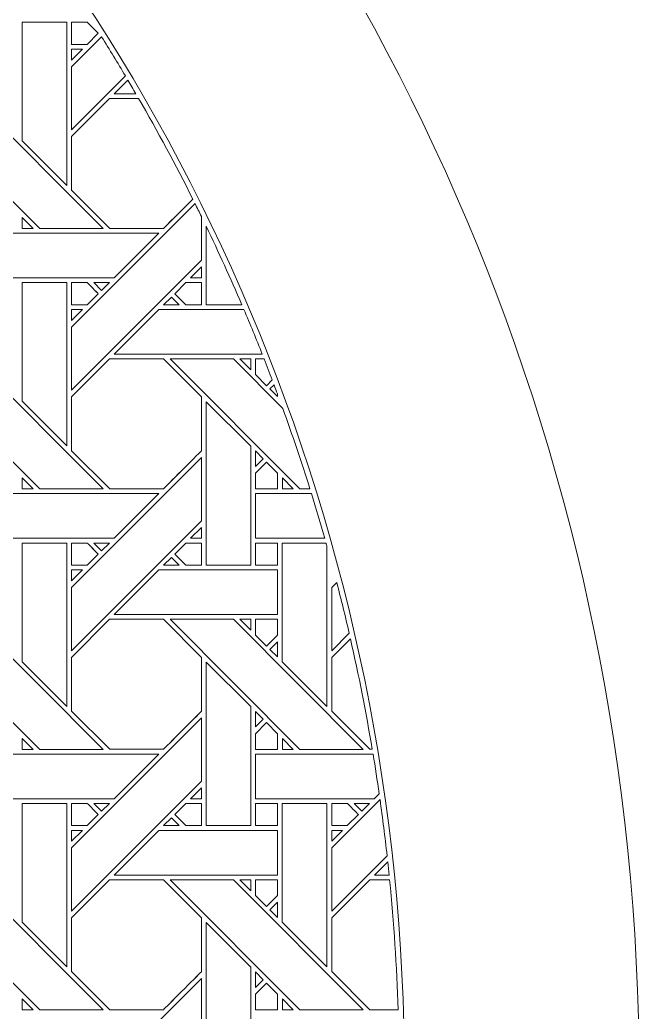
# Model space of a CAD drawing. Header units: inches. Extents: x 4.4 to 20.4, y 1.1 to 17.1.
# Drawn here: x 18.124 to 20.383, y 9.324 to 12.939 of the extents above; entities that cross this region are included whole.
import ezdxf

# ---------------------------------------------------------------- set-up
doc = ezdxf.new("R2010")
doc.units = ezdxf.units.IN
doc.header["$MEASUREMENT"] = 0
doc.layers.add('Design', color=7, linetype='Continuous', lineweight=0)

msp = doc.modelspace()

# ---------------------------------------------------------------- linework, layer by layer
at = {"layer": 'Design'}
for points, knots in [([(12.3829, 17.0948), (7.9646, 17.0948), (4.3829, 13.513), (4.3829, 9.0948), (4.3829, 4.6765), (7.9646, 1.0948), (12.3829, 1.0948), (16.8011, 1.0948), (20.3829, 4.6765), (20.3829, 9.0948), (20.3829, 13.513), (16.8011, 17.0948), (12.3829, 17.0948)], [0, 0, 0, 0, 1, 1, 1, 2, 2, 2, 3, 3, 3, 4, 4, 4, 4]), ([(12.3829, 16.2388), (8.4373, 16.2388), (5.2388, 13.0403), (5.2388, 9.0948), (5.2388, 5.1492), (8.4373, 1.9507), (12.3829, 1.9507), (16.3284, 1.9507), (19.5269, 5.1492), (19.5269, 9.0948), (19.5269, 13.0403), (16.3284, 16.2388), (12.3829, 16.2388)], [0, 0, 0, 0, 1, 1, 1, 2, 2, 2, 3, 3, 3, 4, 4, 4, 4]), ([(18.2956, 12.335), (18.2956, 12.335), (18.1327, 12.4979), (18.1327, 12.4979), (18.1327, 12.4979), (18.1327, 12.9301), (18.1327, 12.9301), (18.1327, 12.9301), (18.2956, 12.9301), (18.2956, 12.9301), (18.2956, 12.9301), (18.2956, 12.335), (18.2956, 12.335)], [0, 0, 0, 0, 1, 1, 1, 2, 2, 2, 3, 3, 3, 4, 4, 4, 4]), ([(18.3128, 12.8494), (18.3128, 12.8494), (18.3128, 12.9301), (18.3128, 12.9301), (18.3128, 12.9301), (18.3699, 12.9301), (18.3699, 12.9301), (18.375, 12.925), (18.4058, 12.8942), (18.4102, 12.8898), (18.4102, 12.8898), (18.3698, 12.8494), (18.3698, 12.8494), (18.3698, 12.8494), (18.3128, 12.8494), (18.3128, 12.8494)], [0, 0, 0, 0, 1, 1, 1, 2, 2, 2, 3, 3, 3, 4, 4, 4, 5, 5, 5, 5]), ([(18.3128, 12.8494), (18.3128, 12.8494), (18.3128, 12.9301), (18.3128, 12.9301), (18.3128, 12.9301), (18.3699, 12.9301), (18.3699, 12.9301), (18.3752, 12.9248), (18.406, 12.894), (18.4102, 12.8898), (18.4102, 12.8898), (18.3698, 12.8494), (18.3698, 12.8494), (18.3698, 12.8494), (18.3128, 12.8494), (18.3128, 12.8494)], [0, 0, 0, 0, 1, 1, 1, 2, 2, 2, 3, 3, 3, 4, 4, 4, 5, 5, 5, 5]), ([(18.5093, 12.7344), (18.5093, 12.7344), (18.3128, 12.5379), (18.3128, 12.5379), (18.3128, 12.5379), (18.3128, 12.768), (18.3128, 12.768), (18.3128, 12.768), (18.422, 12.8772), (18.422, 12.8772), (18.4516, 12.83), (18.4807, 12.7824), (18.5093, 12.7344)], [0, 0, 0, 0, 1, 1, 1, 2, 2, 2, 3, 3, 3, 4, 4, 4, 4]), ([(18.3526, 12.8322), (18.3526, 12.8322), (18.3128, 12.7924), (18.3128, 12.7924), (18.3128, 12.7924), (18.3128, 12.8322), (18.3128, 12.8322), (18.3128, 12.8322), (18.3526, 12.8322), (18.3526, 12.8322)], [0, 0, 0, 0, 1, 1, 1, 2, 2, 2, 3, 3, 3, 3]), ([(18.4686, 12.6694), (18.4686, 12.6694), (18.5184, 12.7192), (18.5184, 12.7192), (18.5282, 12.7026), (18.5378, 12.686), (18.5475, 12.6694), (18.5475, 12.6694), (18.4686, 12.6694), (18.4686, 12.6694)], [0, 0, 0, 0, 1, 1, 1, 2, 2, 2, 3, 3, 3, 3]), ([(18.4278, 12.1786), (18.4278, 12.1786), (18.1968, 12.1786), (18.1968, 12.1786), (18.1968, 12.1786), (17.7232, 12.6522), (17.7232, 12.6522), (17.7232, 12.6522), (17.9541, 12.6522), (17.9541, 12.6522), (17.9541, 12.6522), (18.4278, 12.1786), (18.4278, 12.1786)], [0, 0, 0, 0, 1, 1, 1, 2, 2, 2, 3, 3, 3, 4, 4, 4, 4]), ([(18.6478, 12.1786), (18.6478, 12.1786), (18.452, 12.1786), (18.452, 12.1786), (18.452, 12.1786), (18.3128, 12.3179), (18.3128, 12.3179), (18.3128, 12.3179), (18.3128, 12.5135), (18.3128, 12.5135), (18.3128, 12.5135), (18.4515, 12.6523), (18.4515, 12.6523), (18.4515, 12.6523), (18.5575, 12.6523), (18.5575, 12.6523), (18.6268, 12.5323), (18.6926, 12.41), (18.755, 12.2858), (18.7153, 12.2461), (18.6543, 12.1852), (18.6478, 12.1786)], [0, 0, 0, 0, 1, 1, 1, 2, 2, 2, 3, 3, 3, 4, 4, 4, 5, 5, 5, 6, 6, 6, 7, 7, 7, 7]), ([(18.5575, 12.6523), (18.6268, 12.5323), (18.6926, 12.41), (18.755, 12.2858), (18.755, 12.2858), (18.6478, 12.1786), (18.6478, 12.1786), (18.6478, 12.1786), (18.452, 12.1786), (18.452, 12.1786), (18.452, 12.1786), (18.3128, 12.3179), (18.3128, 12.3179), (18.3128, 12.3179), (18.3128, 12.5135), (18.3128, 12.5135), (18.3128, 12.5135), (18.4515, 12.6523), (18.4515, 12.6523), (18.4515, 12.6523), (18.5575, 12.6523), (18.5575, 12.6523)], [0, 0, 0, 0, 1, 1, 1, 2, 2, 2, 3, 3, 3, 4, 4, 4, 5, 5, 5, 6, 6, 6, 7, 7, 7, 7]), ([(18.7864, 12.2222), (18.7864, 12.2222), (18.7864, 12.0628), (18.7864, 12.0628), (18.7864, 12.0628), (18.3128, 11.5892), (18.3128, 11.5892), (18.3128, 11.5892), (18.3128, 11.8193), (18.3128, 11.8193), (18.3128, 11.8193), (18.7631, 12.2696), (18.7631, 12.2696), (18.771, 12.2538), (18.7787, 12.238), (18.7864, 12.2222)], [0, 0, 0, 0, 1, 1, 1, 2, 2, 2, 3, 3, 3, 4, 4, 4, 5, 5, 5, 5]), ([(18.1328, 12.1786), (18.1328, 12.1786), (18.1328, 12.2184), (18.1328, 12.2184), (18.1328, 12.2184), (18.1725, 12.1786), (18.1725, 12.1786), (18.1725, 12.1786), (18.1328, 12.1786), (18.1328, 12.1786)], [0, 0, 0, 0, 1, 1, 1, 2, 2, 2, 3, 3, 3, 3]), ([(18.934, 11.9006), (18.934, 11.9006), (18.8036, 11.9006), (18.8036, 11.9006), (18.8036, 11.9006), (18.8036, 12.1872), (18.8036, 12.1872), (18.8491, 12.0928), (18.8925, 11.9972), (18.934, 11.9006)], [0, 0, 0, 0, 1, 1, 1, 2, 2, 2, 3, 3, 3, 3]), ([(18.6306, 12.1613), (18.6306, 12.1613), (18.4679, 11.9986), (18.4679, 11.9986), (18.4679, 11.9986), (18.0349, 11.9986), (18.0349, 11.9986), (18.0349, 11.9986), (18.0349, 12.1613), (18.0349, 12.1613), (18.0349, 12.1613), (18.6306, 12.1613), (18.6306, 12.1613)], [0, 0, 0, 0, 1, 1, 1, 2, 2, 2, 3, 3, 3, 4, 4, 4, 4]), ([(18.7467, 11.9987), (18.7467, 11.9987), (18.7864, 12.0384), (18.7864, 12.0384), (18.7864, 12.0384), (18.7864, 11.9987), (18.7864, 11.9987), (18.7864, 11.9987), (18.7467, 11.9987), (18.7467, 11.9987)], [0, 0, 0, 0, 1, 1, 1, 2, 2, 2, 3, 3, 3, 3]), ([(18.1327, 11.5492), (18.1327, 11.5492), (18.1327, 11.9814), (18.1327, 11.9814), (18.1327, 11.9814), (18.2956, 11.9814), (18.2956, 11.9814), (18.2956, 11.9814), (18.2956, 11.3863), (18.2956, 11.3863), (18.2956, 11.3863), (18.1327, 11.5492), (18.1327, 11.5492)], [0, 0, 0, 0, 1, 1, 1, 2, 2, 2, 3, 3, 3, 4, 4, 4, 4]), ([(18.3128, 11.9006), (18.3128, 11.9006), (18.3128, 11.9814), (18.3128, 11.9814), (18.3128, 11.9814), (18.3699, 11.9814), (18.3699, 11.9814), (18.375, 11.9763), (18.4058, 11.9455), (18.4102, 11.9411), (18.4102, 11.9411), (18.3698, 11.9006), (18.3698, 11.9006), (18.3698, 11.9006), (18.3128, 11.9006), (18.3128, 11.9006)], [0, 0, 0, 0, 1, 1, 1, 2, 2, 2, 3, 3, 3, 4, 4, 4, 5, 5, 5, 5]), ([(18.4102, 11.9411), (18.4102, 11.9411), (18.3698, 11.9006), (18.3698, 11.9006), (18.3698, 11.9006), (18.3128, 11.9006), (18.3128, 11.9006), (18.3128, 11.9006), (18.3128, 11.9814), (18.3128, 11.9814), (18.3128, 11.9814), (18.3699, 11.9814), (18.3699, 11.9814), (18.3752, 11.9761), (18.406, 11.9452), (18.4102, 11.9411)], [0, 0, 0, 0, 1, 1, 1, 2, 2, 2, 3, 3, 3, 4, 4, 4, 5, 5, 5, 5]), ([(18.3942, 11.9814), (18.3942, 11.9814), (18.4507, 11.9814), (18.4507, 11.9814), (18.4507, 11.9814), (18.4224, 11.9532), (18.4224, 11.9532), (18.4224, 11.9532), (18.3942, 11.9814), (18.3942, 11.9814)], [0, 0, 0, 0, 1, 1, 1, 2, 2, 2, 3, 3, 3, 3]), ([(18.7294, 11.9006), (18.7294, 11.9006), (18.689, 11.941), (18.689, 11.941), (18.689, 11.941), (18.7294, 11.9814), (18.7294, 11.9814), (18.7294, 11.9814), (18.7865, 11.9814), (18.7865, 11.9814), (18.7865, 11.9814), (18.7865, 11.9006), (18.7865, 11.9006), (18.7865, 11.9006), (18.7294, 11.9006), (18.7294, 11.9006)], [0, 0, 0, 0, 1, 1, 1, 2, 2, 2, 3, 3, 3, 4, 4, 4, 5, 5, 5, 5]), ([(18.689, 11.941), (18.689, 11.941), (18.7294, 11.9814), (18.7294, 11.9814), (18.7294, 11.9814), (18.7865, 11.9814), (18.7865, 11.9814), (18.7865, 11.9814), (18.7865, 11.9006), (18.7865, 11.9006), (18.7865, 11.9006), (18.7294, 11.9006), (18.7294, 11.9006), (18.7294, 11.9006), (18.689, 11.941), (18.689, 11.941)], [0, 0, 0, 0, 1, 1, 1, 2, 2, 2, 3, 3, 3, 4, 4, 4, 5, 5, 5, 5]), ([(18.7051, 11.9006), (18.7051, 11.9006), (18.6486, 11.9006), (18.6486, 11.9006), (18.6486, 11.9006), (18.6769, 11.9289), (18.6769, 11.9289), (18.6769, 11.9289), (18.7051, 11.9006), (18.7051, 11.9006)], [0, 0, 0, 0, 1, 1, 1, 2, 2, 2, 3, 3, 3, 3]), ([(18.3526, 11.8835), (18.3526, 11.8835), (18.3128, 11.8436), (18.3128, 11.8436), (18.3128, 11.8436), (18.3128, 11.8835), (18.3128, 11.8835), (18.3128, 11.8835), (18.3526, 11.8835), (18.3526, 11.8835)], [0, 0, 0, 0, 1, 1, 1, 2, 2, 2, 3, 3, 3, 3]), ([(19.0083, 11.7207), (19.0083, 11.7207), (18.4686, 11.7207), (18.4686, 11.7207), (18.4686, 11.7207), (18.6314, 11.8835), (18.6314, 11.8835), (18.6314, 11.8835), (18.9413, 11.8835), (18.9413, 11.8835), (18.9643, 11.8295), (18.9866, 11.7753), (19.0083, 11.7207)], [0, 0, 0, 0, 1, 1, 1, 2, 2, 2, 3, 3, 3, 4, 4, 4, 4]), ([(18.4278, 11.2299), (18.4278, 11.2299), (18.1967, 11.2299), (18.1967, 11.2299), (18.1967, 11.2299), (17.7232, 11.7035), (17.7232, 11.7035), (17.7232, 11.7035), (17.9541, 11.7035), (17.9541, 11.7035), (17.9541, 11.7035), (18.4278, 11.2299), (18.4278, 11.2299)], [0, 0, 0, 0, 1, 1, 1, 2, 2, 2, 3, 3, 3, 4, 4, 4, 4]), ([(18.4515, 11.7035), (18.4515, 11.7035), (18.6477, 11.7035), (18.6477, 11.7035), (18.6477, 11.7035), (18.7865, 11.5648), (18.7865, 11.5648), (18.7865, 11.5648), (18.7865, 11.3686), (18.7865, 11.3686), (18.7687, 11.3507), (18.6567, 11.2389), (18.6478, 11.2299), (18.6478, 11.2299), (18.452, 11.2299), (18.452, 11.2299), (18.452, 11.2299), (18.3128, 11.3691), (18.3128, 11.3691), (18.3128, 11.3691), (18.3128, 11.5648), (18.3128, 11.5648), (18.3128, 11.5648), (18.4515, 11.7035), (18.4515, 11.7035)], [0, 0, 0, 0, 1, 1, 1, 2, 2, 2, 3, 3, 3, 4, 4, 4, 5, 5, 5, 6, 6, 6, 7, 7, 7, 8, 8, 8, 8]), ([(18.7865, 11.3686), (18.7685, 11.3505), (18.6566, 11.2388), (18.6478, 11.2299), (18.6478, 11.2299), (18.452, 11.2299), (18.452, 11.2299), (18.452, 11.2299), (18.3128, 11.3691), (18.3128, 11.3691), (18.3128, 11.3691), (18.3128, 11.5648), (18.3128, 11.5648), (18.3128, 11.5648), (18.4515, 11.7035), (18.4515, 11.7035), (18.4515, 11.7035), (18.6477, 11.7035), (18.6477, 11.7035), (18.6477, 11.7035), (18.7865, 11.5648), (18.7865, 11.5648), (18.7865, 11.5648), (18.7865, 11.3686), (18.7865, 11.3686)], [0, 0, 0, 0, 1, 1, 1, 2, 2, 2, 3, 3, 3, 4, 4, 4, 5, 5, 5, 6, 6, 6, 7, 7, 7, 8, 8, 8, 8]), ([(19.1823, 11.2299), (19.1823, 11.2299), (19.1455, 11.2299), (19.1455, 11.2299), (19.1455, 11.2299), (18.6719, 11.7035), (18.6719, 11.7035), (18.6719, 11.7035), (18.9029, 11.7035), (18.9029, 11.7035), (18.9029, 11.7035), (19.0832, 11.5232), (19.0832, 11.5232), (19.1183, 11.4264), (19.1514, 11.3286), (19.1823, 11.2299)], [0, 0, 0, 0, 1, 1, 1, 2, 2, 2, 3, 3, 3, 4, 4, 4, 5, 5, 5, 5]), ([(18.927, 11.7035), (18.927, 11.7035), (18.9664, 11.7035), (18.9664, 11.7035), (18.9664, 11.7035), (18.9664, 11.6637), (18.9664, 11.6637), (18.9664, 11.6637), (18.927, 11.7035), (18.927, 11.7035)], [0, 0, 0, 0, 1, 1, 1, 2, 2, 2, 3, 3, 3, 3]), ([(19.024, 11.606), (19.024, 11.606), (18.9837, 11.6463), (18.9837, 11.6463), (18.9837, 11.6463), (18.9837, 11.7035), (18.9837, 11.7035), (18.9837, 11.7035), (19.0151, 11.7035), (19.0151, 11.7035), (19.0251, 11.678), (19.0351, 11.6525), (19.0448, 11.6268), (19.0448, 11.6268), (19.024, 11.606), (19.024, 11.606)], [0, 0, 0, 0, 1, 1, 1, 2, 2, 2, 3, 3, 3, 4, 4, 4, 5, 5, 5, 5]), ([(19.0448, 11.6268), (19.0448, 11.6268), (19.024, 11.606), (19.024, 11.606), (19.024, 11.606), (18.9837, 11.6463), (18.9837, 11.6463), (18.9837, 11.6463), (18.9837, 11.7035), (18.9837, 11.7035), (18.9837, 11.7035), (19.0151, 11.7035), (19.0151, 11.7035), (19.0251, 11.678), (19.0351, 11.6525), (19.0448, 11.6268)], [0, 0, 0, 0, 1, 1, 1, 2, 2, 2, 3, 3, 3, 4, 4, 4, 5, 5, 5, 5]), ([(19.0639, 11.5665), (19.0639, 11.5665), (19.0361, 11.5939), (19.0361, 11.5939), (19.0361, 11.5939), (19.0514, 11.6092), (19.0514, 11.6092), (19.0556, 11.5981), (19.0597, 11.5869), (19.0639, 11.5757), (19.0639, 11.5757), (19.0639, 11.5665), (19.0639, 11.5665)], [0, 0, 0, 0, 1, 1, 1, 2, 2, 2, 3, 3, 3, 4, 4, 4, 4]), ([(18.8036, 10.9519), (18.8036, 10.9519), (18.8036, 11.5477), (18.8036, 11.5477), (18.8036, 11.5477), (18.9663, 11.3856), (18.9663, 11.3856), (18.9663, 11.3856), (18.9663, 10.9519), (18.9663, 10.9519), (18.9663, 10.9519), (18.8036, 10.9519), (18.8036, 10.9519)], [0, 0, 0, 0, 1, 1, 1, 2, 2, 2, 3, 3, 3, 4, 4, 4, 4]), ([(18.9836, 11.3113), (18.9836, 11.3113), (18.9836, 11.3681), (18.9836, 11.3681), (18.9836, 11.3681), (19.0118, 11.3395), (19.0118, 11.3395), (19.0118, 11.3395), (18.9836, 11.3113), (18.9836, 11.3113)], [0, 0, 0, 0, 1, 1, 1, 2, 2, 2, 3, 3, 3, 3]), ([(18.7864, 11.1141), (18.7864, 11.1141), (18.3128, 10.6404), (18.3128, 10.6404), (18.3128, 10.6404), (18.3128, 10.8705), (18.3128, 10.8705), (18.3128, 10.8705), (18.7864, 11.3441), (18.7864, 11.3441), (18.7864, 11.3441), (18.7864, 11.1141), (18.7864, 11.1141)], [0, 0, 0, 0, 1, 1, 1, 2, 2, 2, 3, 3, 3, 4, 4, 4, 4]), ([(18.9837, 11.2297), (18.9837, 11.2297), (18.9837, 11.2869), (18.9837, 11.2869), (18.9837, 11.2869), (19.024, 11.3273), (19.024, 11.3273), (19.024, 11.3273), (19.0643, 11.287), (19.0643, 11.287), (19.0643, 11.287), (19.0643, 11.2297), (19.0643, 11.2297), (19.0643, 11.2297), (18.9837, 11.2297), (18.9837, 11.2297)], [0, 0, 0, 0, 1, 1, 1, 2, 2, 2, 3, 3, 3, 4, 4, 4, 5, 5, 5, 5]), ([(19.024, 11.3273), (19.024, 11.3273), (19.0643, 11.287), (19.0643, 11.287), (19.0643, 11.287), (19.0643, 11.2297), (19.0643, 11.2297), (19.0643, 11.2297), (18.9837, 11.2297), (18.9837, 11.2297), (18.9837, 11.2297), (18.9837, 11.2869), (18.9837, 11.2869), (18.9837, 11.2869), (19.024, 11.3273), (19.024, 11.3273)], [0, 0, 0, 0, 1, 1, 1, 2, 2, 2, 3, 3, 3, 4, 4, 4, 5, 5, 5, 5]), ([(18.1328, 11.2299), (18.1328, 11.2299), (18.1328, 11.2697), (18.1328, 11.2697), (18.1328, 11.2697), (18.1725, 11.2299), (18.1725, 11.2299), (18.1725, 11.2299), (18.1328, 11.2299), (18.1328, 11.2299)], [0, 0, 0, 0, 1, 1, 1, 2, 2, 2, 3, 3, 3, 3]), ([(19.0815, 11.2299), (19.0815, 11.2299), (19.0815, 11.2697), (19.0815, 11.2697), (19.0815, 11.2697), (19.1213, 11.2299), (19.1213, 11.2299), (19.1213, 11.2299), (19.0815, 11.2299), (19.0815, 11.2299)], [0, 0, 0, 0, 1, 1, 1, 2, 2, 2, 3, 3, 3, 3]), ([(18.4679, 11.0499), (18.4679, 11.0499), (18.0349, 11.0499), (18.0349, 11.0499), (18.0349, 11.0499), (18.0349, 11.2126), (18.0349, 11.2126), (18.0349, 11.2126), (18.6306, 11.2126), (18.6306, 11.2126), (18.6306, 11.2126), (18.4679, 11.0499), (18.4679, 11.0499)], [0, 0, 0, 0, 1, 1, 1, 2, 2, 2, 3, 3, 3, 4, 4, 4, 4]), ([(18.9836, 11.0499), (18.9836, 11.0499), (18.9836, 11.2126), (18.9836, 11.2126), (18.9836, 11.2126), (19.1878, 11.2126), (19.1878, 11.2126), (19.2046, 11.1587), (19.2207, 11.1044), (19.2362, 11.0499), (19.2362, 11.0499), (18.9836, 11.0499), (18.9836, 11.0499)], [0, 0, 0, 0, 1, 1, 1, 2, 2, 2, 3, 3, 3, 4, 4, 4, 4]), ([(18.7864, 11.0897), (18.7864, 11.0897), (18.7864, 11.0499), (18.7864, 11.0499), (18.7864, 11.0499), (18.7467, 11.0499), (18.7467, 11.0499), (18.7467, 11.0499), (18.7864, 11.0897), (18.7864, 11.0897)], [0, 0, 0, 0, 1, 1, 1, 2, 2, 2, 3, 3, 3, 3]), ([(18.1327, 10.6004), (18.1327, 10.6004), (18.1327, 11.0326), (18.1327, 11.0326), (18.1327, 11.0326), (18.2956, 11.0326), (18.2956, 11.0326), (18.2956, 11.0326), (18.2956, 10.4375), (18.2956, 10.4375), (18.2956, 10.4375), (18.1327, 10.6004), (18.1327, 10.6004)], [0, 0, 0, 0, 1, 1, 1, 2, 2, 2, 3, 3, 3, 4, 4, 4, 4]), ([(18.3699, 11.0327), (18.375, 11.0276), (18.4058, 10.9967), (18.4102, 10.9923), (18.4102, 10.9923), (18.3698, 10.9519), (18.3698, 10.9519), (18.3698, 10.9519), (18.3128, 10.9519), (18.3128, 10.9519), (18.3128, 10.9519), (18.3128, 11.0327), (18.3128, 11.0327), (18.3128, 11.0327), (18.3699, 11.0327), (18.3699, 11.0327)], [0, 0, 0, 0, 1, 1, 1, 2, 2, 2, 3, 3, 3, 4, 4, 4, 5, 5, 5, 5]), ([(18.4102, 10.9923), (18.4102, 10.9923), (18.3698, 10.9519), (18.3698, 10.9519), (18.3698, 10.9519), (18.3128, 10.9519), (18.3128, 10.9519), (18.3128, 10.9519), (18.3128, 11.0327), (18.3128, 11.0327), (18.3128, 11.0327), (18.3699, 11.0327), (18.3699, 11.0327), (18.3752, 11.0274), (18.406, 10.9965), (18.4102, 10.9923)], [0, 0, 0, 0, 1, 1, 1, 2, 2, 2, 3, 3, 3, 4, 4, 4, 5, 5, 5, 5]), ([(18.3942, 11.0326), (18.3942, 11.0326), (18.4507, 11.0326), (18.4507, 11.0326), (18.4507, 11.0326), (18.4224, 11.0045), (18.4224, 11.0045), (18.4224, 11.0045), (18.3942, 11.0326), (18.3942, 11.0326)], [0, 0, 0, 0, 1, 1, 1, 2, 2, 2, 3, 3, 3, 3]), ([(18.7294, 10.9519), (18.7294, 10.9519), (18.689, 10.9923), (18.689, 10.9923), (18.689, 10.9923), (18.7294, 11.0327), (18.7294, 11.0327), (18.7294, 11.0327), (18.7865, 11.0327), (18.7865, 11.0327), (18.7865, 11.0327), (18.7865, 10.9519), (18.7865, 10.9519), (18.7865, 10.9519), (18.7294, 10.9519), (18.7294, 10.9519)], [0, 0, 0, 0, 1, 1, 1, 2, 2, 2, 3, 3, 3, 4, 4, 4, 5, 5, 5, 5]), ([(18.7865, 10.9519), (18.7865, 10.9519), (18.7294, 10.9519), (18.7294, 10.9519), (18.7294, 10.9519), (18.689, 10.9923), (18.689, 10.9923), (18.689, 10.9923), (18.7294, 11.0327), (18.7294, 11.0327), (18.7294, 11.0327), (18.7865, 11.0327), (18.7865, 11.0327), (18.7865, 11.0327), (18.7865, 10.9519), (18.7865, 10.9519)], [0, 0, 0, 0, 1, 1, 1, 2, 2, 2, 3, 3, 3, 4, 4, 4, 5, 5, 5, 5]), ([(18.9837, 10.9519), (18.9837, 10.9519), (18.9837, 11.0327), (18.9837, 11.0327), (18.9837, 11.0327), (19.0639, 11.0327), (19.0639, 11.0327), (19.0639, 11.0327), (19.0639, 10.9519), (19.0639, 10.9519), (19.0639, 10.9519), (18.9837, 10.9519), (18.9837, 10.9519)], [0, 0, 0, 0, 1, 1, 1, 2, 2, 2, 3, 3, 3, 4, 4, 4, 4]), ([(18.9837, 10.9519), (18.9837, 10.9519), (18.9837, 11.0327), (18.9837, 11.0327), (18.9837, 11.0327), (19.0639, 11.0327), (19.0639, 11.0327), (19.0639, 11.0327), (19.0639, 10.9519), (19.0639, 10.9519), (19.0639, 10.9519), (18.9837, 10.9519), (18.9837, 10.9519)], [0, 0, 0, 0, 1, 1, 1, 2, 2, 2, 3, 3, 3, 4, 4, 4, 4]), ([(19.0814, 10.6004), (19.0814, 10.6004), (19.0814, 11.0326), (19.0814, 11.0326), (19.0814, 11.0326), (19.2411, 11.0326), (19.2411, 11.0326), (19.2422, 11.0287), (19.2432, 11.0248), (19.2443, 11.0208), (19.2443, 11.0208), (19.2443, 10.4375), (19.2443, 10.4375), (19.2443, 10.4375), (19.0814, 10.6004), (19.0814, 10.6004)], [0, 0, 0, 0, 1, 1, 1, 2, 2, 2, 3, 3, 3, 4, 4, 4, 5, 5, 5, 5]), ([(18.6768, 10.9801), (18.6768, 10.9801), (18.7051, 10.9519), (18.7051, 10.9519), (18.7051, 10.9519), (18.6486, 10.9519), (18.6486, 10.9519), (18.6486, 10.9519), (18.6768, 10.9801), (18.6768, 10.9801)], [0, 0, 0, 0, 1, 1, 1, 2, 2, 2, 3, 3, 3, 3]), ([(18.3526, 10.9347), (18.3526, 10.9347), (18.3128, 10.8949), (18.3128, 10.8949), (18.3128, 10.8949), (18.3128, 10.9347), (18.3128, 10.9347), (18.3128, 10.9347), (18.3526, 10.9347), (18.3526, 10.9347)], [0, 0, 0, 0, 1, 1, 1, 2, 2, 2, 3, 3, 3, 3]), ([(19.0639, 10.9347), (19.0639, 10.9347), (19.0639, 10.7719), (19.0639, 10.7719), (19.0639, 10.7719), (18.4686, 10.7719), (18.4686, 10.7719), (18.4686, 10.7719), (18.6314, 10.9347), (18.6314, 10.9347), (18.6314, 10.9347), (19.0639, 10.9347), (19.0639, 10.9347)], [0, 0, 0, 0, 1, 1, 1, 2, 2, 2, 3, 3, 3, 4, 4, 4, 4]), ([(19.2615, 10.6404), (19.2615, 10.6404), (19.2615, 10.8705), (19.2615, 10.8705), (19.2615, 10.8705), (19.28, 10.889), (19.28, 10.889), (19.2958, 10.8277), (19.311, 10.7662), (19.3253, 10.7043), (19.3253, 10.7043), (19.2615, 10.6404), (19.2615, 10.6404)], [0, 0, 0, 0, 1, 1, 1, 2, 2, 2, 3, 3, 3, 4, 4, 4, 4]), ([(18.1968, 10.2811), (18.1968, 10.2811), (17.7232, 10.7548), (17.7232, 10.7548), (17.7232, 10.7548), (17.9541, 10.7548), (17.9541, 10.7548), (17.9541, 10.7548), (18.4278, 10.2811), (18.4278, 10.2811), (18.4278, 10.2811), (18.1968, 10.2811), (18.1968, 10.2811)], [0, 0, 0, 0, 1, 1, 1, 2, 2, 2, 3, 3, 3, 4, 4, 4, 4]), ([(18.4515, 10.7548), (18.4515, 10.7548), (18.6477, 10.7548), (18.6477, 10.7548), (18.6477, 10.7548), (18.7865, 10.6161), (18.7865, 10.6161), (18.7865, 10.6161), (18.7865, 10.4199), (18.7865, 10.4199), (18.7687, 10.4019), (18.6567, 10.2902), (18.6478, 10.2812), (18.6478, 10.2812), (18.452, 10.2812), (18.452, 10.2812), (18.452, 10.2812), (18.3128, 10.4204), (18.3128, 10.4204), (18.3128, 10.4204), (18.3128, 10.6161), (18.3128, 10.6161), (18.3128, 10.6161), (18.4515, 10.7548), (18.4515, 10.7548)], [0, 0, 0, 0, 1, 1, 1, 2, 2, 2, 3, 3, 3, 4, 4, 4, 5, 5, 5, 6, 6, 6, 7, 7, 7, 8, 8, 8, 8]), ([(18.7865, 10.4199), (18.7687, 10.402), (18.6568, 10.2902), (18.6478, 10.2812), (18.6478, 10.2812), (18.452, 10.2812), (18.452, 10.2812), (18.452, 10.2812), (18.3128, 10.4204), (18.3128, 10.4204), (18.3128, 10.4204), (18.3128, 10.6161), (18.3128, 10.6161), (18.3128, 10.6161), (18.4515, 10.7548), (18.4515, 10.7548), (18.4515, 10.7548), (18.6477, 10.7548), (18.6477, 10.7548), (18.6477, 10.7548), (18.7865, 10.6161), (18.7865, 10.6161), (18.7865, 10.6161), (18.7865, 10.4199), (18.7865, 10.4199)], [0, 0, 0, 0, 1, 1, 1, 2, 2, 2, 3, 3, 3, 4, 4, 4, 5, 5, 5, 6, 6, 6, 7, 7, 7, 8, 8, 8, 8]), ([(18.6719, 10.7548), (18.6719, 10.7548), (18.9029, 10.7548), (18.9029, 10.7548), (18.9029, 10.7548), (19.3765, 10.2811), (19.3765, 10.2811), (19.3765, 10.2811), (19.1455, 10.2811), (19.1455, 10.2811), (19.1455, 10.2811), (18.6719, 10.7548), (18.6719, 10.7548)], [0, 0, 0, 0, 1, 1, 1, 2, 2, 2, 3, 3, 3, 4, 4, 4, 4]), ([(18.9664, 10.7548), (18.9664, 10.7548), (18.9664, 10.715), (18.9664, 10.715), (18.9664, 10.715), (18.927, 10.7548), (18.927, 10.7548), (18.927, 10.7548), (18.9664, 10.7548), (18.9664, 10.7548)], [0, 0, 0, 0, 1, 1, 1, 2, 2, 2, 3, 3, 3, 3]), ([(19.0639, 10.7548), (19.0639, 10.7548), (19.0639, 10.6972), (19.0639, 10.6972), (19.0639, 10.6972), (19.024, 10.6573), (19.024, 10.6573), (19.024, 10.6573), (18.9837, 10.6976), (18.9837, 10.6976), (18.9837, 10.6976), (18.9837, 10.7548), (18.9837, 10.7548), (18.9837, 10.7548), (19.0639, 10.7548), (19.0639, 10.7548)], [0, 0, 0, 0, 1, 1, 1, 2, 2, 2, 3, 3, 3, 4, 4, 4, 5, 5, 5, 5]), ([(19.024, 10.6573), (19.024, 10.6573), (18.9837, 10.6976), (18.9837, 10.6976), (18.9837, 10.6976), (18.9837, 10.7548), (18.9837, 10.7548), (18.9837, 10.7548), (19.0639, 10.7548), (19.0639, 10.7548), (19.0639, 10.7548), (19.0639, 10.6972), (19.0639, 10.6972), (19.0639, 10.6972), (19.024, 10.6573), (19.024, 10.6573)], [0, 0, 0, 0, 1, 1, 1, 2, 2, 2, 3, 3, 3, 4, 4, 4, 5, 5, 5, 5]), ([(19.0639, 10.6729), (19.0639, 10.6729), (19.0639, 10.6178), (19.0639, 10.6178), (19.0639, 10.6178), (19.0361, 10.6452), (19.0361, 10.6452), (19.0361, 10.6452), (19.0639, 10.6729), (19.0639, 10.6729)], [0, 0, 0, 0, 1, 1, 1, 2, 2, 2, 3, 3, 3, 3]), ([(19.4008, 10.2812), (19.4008, 10.2812), (19.2615, 10.4204), (19.2615, 10.4204), (19.2615, 10.4204), (19.2615, 10.6161), (19.2615, 10.6161), (19.2615, 10.6161), (19.3298, 10.6843), (19.3298, 10.6843), (19.3601, 10.5513), (19.3867, 10.4169), (19.4095, 10.2812), (19.4095, 10.2812), (19.4008, 10.2812), (19.4008, 10.2812)], [0, 0, 0, 0, 1, 1, 1, 2, 2, 2, 3, 3, 3, 4, 4, 4, 5, 5, 5, 5]), ([(19.4008, 10.2812), (19.4008, 10.2812), (19.2615, 10.4204), (19.2615, 10.4204), (19.2615, 10.4204), (19.2615, 10.6161), (19.2615, 10.6161), (19.2615, 10.6161), (19.3298, 10.6843), (19.3298, 10.6843), (19.3601, 10.5513), (19.3867, 10.4169), (19.4095, 10.2812), (19.4095, 10.2812), (19.4008, 10.2812), (19.4008, 10.2812)], [0, 0, 0, 0, 1, 1, 1, 2, 2, 2, 3, 3, 3, 4, 4, 4, 5, 5, 5, 5]), ([(18.9663, 10.0031), (18.9663, 10.0031), (18.8036, 10.0031), (18.8036, 10.0031), (18.8036, 10.0031), (18.8036, 10.599), (18.8036, 10.599), (18.8036, 10.599), (18.9663, 10.4368), (18.9663, 10.4368), (18.9663, 10.4368), (18.9663, 10.0031), (18.9663, 10.0031)], [0, 0, 0, 0, 1, 1, 1, 2, 2, 2, 3, 3, 3, 4, 4, 4, 4]), ([(18.9836, 10.3626), (18.9836, 10.3626), (18.9836, 10.4193), (18.9836, 10.4193), (18.9836, 10.4193), (19.0118, 10.3908), (19.0118, 10.3908), (19.0118, 10.3908), (18.9836, 10.3626), (18.9836, 10.3626)], [0, 0, 0, 0, 1, 1, 1, 2, 2, 2, 3, 3, 3, 3]), ([(18.3128, 9.6917), (18.3128, 9.6917), (18.3128, 9.9218), (18.3128, 9.9218), (18.3128, 9.9218), (18.7864, 10.3954), (18.7864, 10.3954), (18.7864, 10.3954), (18.7864, 10.1654), (18.7864, 10.1654), (18.7864, 10.1654), (18.3128, 9.6917), (18.3128, 9.6917)], [0, 0, 0, 0, 1, 1, 1, 2, 2, 2, 3, 3, 3, 4, 4, 4, 4]), ([(18.9837, 10.2809), (18.9837, 10.2809), (18.9837, 10.3382), (18.9837, 10.3382), (18.9837, 10.3382), (19.024, 10.3785), (19.024, 10.3785), (19.024, 10.3785), (19.0643, 10.3382), (19.0643, 10.3382), (19.0643, 10.3382), (19.0643, 10.2809), (19.0643, 10.2809), (19.0643, 10.2809), (18.9837, 10.2809), (18.9837, 10.2809)], [0, 0, 0, 0, 1, 1, 1, 2, 2, 2, 3, 3, 3, 4, 4, 4, 5, 5, 5, 5]), ([(18.9837, 10.3382), (18.9837, 10.3382), (19.024, 10.3785), (19.024, 10.3785), (19.024, 10.3785), (19.0643, 10.3382), (19.0643, 10.3382), (19.0643, 10.3382), (19.0643, 10.2809), (19.0643, 10.2809), (19.0643, 10.2809), (18.9837, 10.2809), (18.9837, 10.2809), (18.9837, 10.2809), (18.9837, 10.3382), (18.9837, 10.3382)], [0, 0, 0, 0, 1, 1, 1, 2, 2, 2, 3, 3, 3, 4, 4, 4, 5, 5, 5, 5]), ([(18.1328, 10.2811), (18.1328, 10.2811), (18.1328, 10.3209), (18.1328, 10.3209), (18.1328, 10.3209), (18.1725, 10.2811), (18.1725, 10.2811), (18.1725, 10.2811), (18.1328, 10.2811), (18.1328, 10.2811)], [0, 0, 0, 0, 1, 1, 1, 2, 2, 2, 3, 3, 3, 3]), ([(19.1213, 10.2811), (19.1213, 10.2811), (19.0815, 10.2811), (19.0815, 10.2811), (19.0815, 10.2811), (19.0815, 10.3209), (19.0815, 10.3209), (19.0815, 10.3209), (19.1213, 10.2811), (19.1213, 10.2811)], [0, 0, 0, 0, 1, 1, 1, 2, 2, 2, 3, 3, 3, 3]), ([(18.0349, 10.1012), (18.0349, 10.1012), (18.0349, 10.2639), (18.0349, 10.2639), (18.0349, 10.2639), (18.6306, 10.2639), (18.6306, 10.2639), (18.6306, 10.2639), (18.4679, 10.1012), (18.4679, 10.1012), (18.4679, 10.1012), (18.0349, 10.1012), (18.0349, 10.1012)], [0, 0, 0, 0, 1, 1, 1, 2, 2, 2, 3, 3, 3, 4, 4, 4, 4]), ([(19.4166, 10.1012), (19.4166, 10.1012), (18.9836, 10.1012), (18.9836, 10.1012), (18.9836, 10.1012), (18.9836, 10.2639), (18.9836, 10.2639), (18.9836, 10.2639), (19.4124, 10.2639), (19.4124, 10.2639), (19.4203, 10.2158), (19.4277, 10.1676), (19.4346, 10.1192), (19.4346, 10.1192), (19.4166, 10.1012), (19.4166, 10.1012)], [0, 0, 0, 0, 1, 1, 1, 2, 2, 2, 3, 3, 3, 4, 4, 4, 5, 5, 5, 5]), ([(18.7864, 10.141), (18.7864, 10.141), (18.7864, 10.1012), (18.7864, 10.1012), (18.7864, 10.1012), (18.7467, 10.1012), (18.7467, 10.1012), (18.7467, 10.1012), (18.7864, 10.141), (18.7864, 10.141)], [0, 0, 0, 0, 1, 1, 1, 2, 2, 2, 3, 3, 3, 3]), ([(19.2615, 9.6917), (19.2615, 9.6917), (19.2615, 9.9218), (19.2615, 9.9218), (19.2615, 9.9218), (19.4377, 10.098), (19.4377, 10.098), (19.4473, 10.0302), (19.4558, 9.9621), (19.4635, 9.8937), (19.4635, 9.8937), (19.2615, 9.6917), (19.2615, 9.6917)], [0, 0, 0, 0, 1, 1, 1, 2, 2, 2, 3, 3, 3, 4, 4, 4, 4]), ([(18.2956, 9.4888), (18.2956, 9.4888), (18.1327, 9.6517), (18.1327, 9.6517), (18.1327, 9.6517), (18.1327, 10.0839), (18.1327, 10.0839), (18.1327, 10.0839), (18.2956, 10.0839), (18.2956, 10.0839), (18.2956, 10.0839), (18.2956, 9.4888), (18.2956, 9.4888)], [0, 0, 0, 0, 1, 1, 1, 2, 2, 2, 3, 3, 3, 4, 4, 4, 4]), ([(18.3699, 10.0839), (18.375, 10.0788), (18.4058, 10.048), (18.4102, 10.0436), (18.4102, 10.0436), (18.3698, 10.0032), (18.3698, 10.0032), (18.3698, 10.0032), (18.3128, 10.0032), (18.3128, 10.0032), (18.3128, 10.0032), (18.3128, 10.0839), (18.3128, 10.0839), (18.3128, 10.0839), (18.3699, 10.0839), (18.3699, 10.0839)], [0, 0, 0, 0, 1, 1, 1, 2, 2, 2, 3, 3, 3, 4, 4, 4, 5, 5, 5, 5]), ([(18.3128, 10.0032), (18.3128, 10.0032), (18.3128, 10.0839), (18.3128, 10.0839), (18.3128, 10.0839), (18.3699, 10.0839), (18.3699, 10.0839), (18.3752, 10.0786), (18.406, 10.0477), (18.4102, 10.0436), (18.4102, 10.0436), (18.3698, 10.0032), (18.3698, 10.0032), (18.3698, 10.0032), (18.3128, 10.0032), (18.3128, 10.0032)], [0, 0, 0, 0, 1, 1, 1, 2, 2, 2, 3, 3, 3, 4, 4, 4, 5, 5, 5, 5]), ([(18.3942, 10.0839), (18.3942, 10.0839), (18.4507, 10.0839), (18.4507, 10.0839), (18.4507, 10.0839), (18.4224, 10.0557), (18.4224, 10.0557), (18.4224, 10.0557), (18.3942, 10.0839), (18.3942, 10.0839)], [0, 0, 0, 0, 1, 1, 1, 2, 2, 2, 3, 3, 3, 3]), ([(18.7294, 10.0031), (18.7294, 10.0031), (18.689, 10.0435), (18.689, 10.0435), (18.689, 10.0435), (18.7294, 10.084), (18.7294, 10.084), (18.7294, 10.084), (18.7865, 10.084), (18.7865, 10.084), (18.7865, 10.084), (18.7865, 10.0031), (18.7865, 10.0031), (18.7865, 10.0031), (18.7294, 10.0031), (18.7294, 10.0031)], [0, 0, 0, 0, 1, 1, 1, 2, 2, 2, 3, 3, 3, 4, 4, 4, 5, 5, 5, 5]), ([(18.689, 10.0435), (18.689, 10.0435), (18.7294, 10.084), (18.7294, 10.084), (18.7294, 10.084), (18.7865, 10.084), (18.7865, 10.084), (18.7865, 10.084), (18.7865, 10.0031), (18.7865, 10.0031), (18.7865, 10.0031), (18.7294, 10.0031), (18.7294, 10.0031), (18.7294, 10.0031), (18.689, 10.0435), (18.689, 10.0435)], [0, 0, 0, 0, 1, 1, 1, 2, 2, 2, 3, 3, 3, 4, 4, 4, 5, 5, 5, 5]), ([(18.9837, 10.0031), (18.9837, 10.0031), (18.9837, 10.0839), (18.9837, 10.0839), (18.9837, 10.0839), (19.0639, 10.0839), (19.0639, 10.0839), (19.0639, 10.0839), (19.0639, 10.0031), (19.0639, 10.0031), (19.0639, 10.0031), (18.9837, 10.0031), (18.9837, 10.0031)], [0, 0, 0, 0, 1, 1, 1, 2, 2, 2, 3, 3, 3, 4, 4, 4, 4]), ([(19.0639, 10.0031), (19.0639, 10.0031), (18.9837, 10.0031), (18.9837, 10.0031), (18.9837, 10.0031), (18.9837, 10.0839), (18.9837, 10.0839), (18.9837, 10.0839), (19.0639, 10.0839), (19.0639, 10.0839), (19.0639, 10.0839), (19.0639, 10.0031), (19.0639, 10.0031)], [0, 0, 0, 0, 1, 1, 1, 2, 2, 2, 3, 3, 3, 4, 4, 4, 4]), ([(19.0814, 9.6517), (19.0814, 9.6517), (19.0814, 10.0839), (19.0814, 10.0839), (19.0814, 10.0839), (19.2443, 10.0839), (19.2443, 10.0839), (19.2443, 10.0839), (19.2443, 9.4888), (19.2443, 9.4888), (19.2443, 9.4888), (19.0814, 9.6517), (19.0814, 9.6517)], [0, 0, 0, 0, 1, 1, 1, 2, 2, 2, 3, 3, 3, 4, 4, 4, 4]), ([(19.2615, 10.0839), (19.2615, 10.0839), (19.3186, 10.0839), (19.3186, 10.0839), (19.3237, 10.0788), (19.3545, 10.048), (19.3589, 10.0436), (19.3589, 10.0436), (19.3185, 10.0032), (19.3185, 10.0032), (19.3185, 10.0032), (19.2615, 10.0032), (19.2615, 10.0032), (19.2615, 10.0032), (19.2615, 10.0839), (19.2615, 10.0839)], [0, 0, 0, 0, 1, 1, 1, 2, 2, 2, 3, 3, 3, 4, 4, 4, 5, 5, 5, 5]), ([(19.3589, 10.0436), (19.3589, 10.0436), (19.3185, 10.0032), (19.3185, 10.0032), (19.3185, 10.0032), (19.2615, 10.0032), (19.2615, 10.0032), (19.2615, 10.0032), (19.2615, 10.0839), (19.2615, 10.0839), (19.2615, 10.0839), (19.3186, 10.0839), (19.3186, 10.0839), (19.3238, 10.0787), (19.3546, 10.0479), (19.3589, 10.0436)], [0, 0, 0, 0, 1, 1, 1, 2, 2, 2, 3, 3, 3, 4, 4, 4, 5, 5, 5, 5]), ([(19.3429, 10.0839), (19.3429, 10.0839), (19.3994, 10.0839), (19.3994, 10.0839), (19.3994, 10.0839), (19.3711, 10.0557), (19.3711, 10.0557), (19.3711, 10.0557), (19.3429, 10.0839), (19.3429, 10.0839)], [0, 0, 0, 0, 1, 1, 1, 2, 2, 2, 3, 3, 3, 3]), ([(18.6768, 10.0314), (18.6768, 10.0314), (18.7051, 10.0031), (18.7051, 10.0031), (18.7051, 10.0031), (18.6486, 10.0031), (18.6486, 10.0031), (18.6486, 10.0031), (18.6768, 10.0314), (18.6768, 10.0314)], [0, 0, 0, 0, 1, 1, 1, 2, 2, 2, 3, 3, 3, 3]), ([(18.3526, 9.986), (18.3526, 9.986), (18.3128, 9.9462), (18.3128, 9.9462), (18.3128, 9.9462), (18.3128, 9.986), (18.3128, 9.986), (18.3128, 9.986), (18.3526, 9.986), (18.3526, 9.986)], [0, 0, 0, 0, 1, 1, 1, 2, 2, 2, 3, 3, 3, 3]), ([(19.0639, 9.986), (19.0639, 9.986), (19.0639, 9.8232), (19.0639, 9.8232), (19.0639, 9.8232), (18.4686, 9.8232), (18.4686, 9.8232), (18.4686, 9.8232), (18.6314, 9.986), (18.6314, 9.986), (18.6314, 9.986), (19.0639, 9.986), (19.0639, 9.986)], [0, 0, 0, 0, 1, 1, 1, 2, 2, 2, 3, 3, 3, 4, 4, 4, 4]), ([(19.3013, 9.986), (19.3013, 9.986), (19.2615, 9.9462), (19.2615, 9.9462), (19.2615, 9.9462), (19.2615, 9.986), (19.2615, 9.986), (19.2615, 9.986), (19.3013, 9.986), (19.3013, 9.986)], [0, 0, 0, 0, 1, 1, 1, 2, 2, 2, 3, 3, 3, 3]), ([(19.4173, 9.8232), (19.4173, 9.8232), (19.4658, 9.8717), (19.4658, 9.8717), (19.4676, 9.8555), (19.4694, 9.8394), (19.4711, 9.8232), (19.4711, 9.8232), (19.4173, 9.8232), (19.4173, 9.8232)], [0, 0, 0, 0, 1, 1, 1, 2, 2, 2, 3, 3, 3, 3]), ([(18.1968, 9.3324), (18.1968, 9.3324), (17.7232, 9.8061), (17.7232, 9.8061), (17.7232, 9.8061), (17.9541, 9.8061), (17.9541, 9.8061), (17.9541, 9.8061), (18.4278, 9.3324), (18.4278, 9.3324), (18.4278, 9.3324), (18.1968, 9.3324), (18.1968, 9.3324)], [0, 0, 0, 0, 1, 1, 1, 2, 2, 2, 3, 3, 3, 4, 4, 4, 4]), ([(18.4515, 9.8061), (18.4515, 9.8061), (18.6477, 9.8061), (18.6477, 9.8061), (18.6477, 9.8061), (18.7865, 9.6673), (18.7865, 9.6673), (18.7865, 9.6673), (18.7865, 9.4711), (18.7865, 9.4711), (18.7687, 9.4532), (18.6567, 9.3414), (18.6478, 9.3324), (18.6478, 9.3324), (18.452, 9.3324), (18.452, 9.3324), (18.452, 9.3324), (18.3128, 9.4717), (18.3128, 9.4717), (18.3128, 9.4717), (18.3128, 9.6673), (18.3128, 9.6673), (18.3128, 9.6673), (18.4515, 9.8061), (18.4515, 9.8061)], [0, 0, 0, 0, 1, 1, 1, 2, 2, 2, 3, 3, 3, 4, 4, 4, 5, 5, 5, 6, 6, 6, 7, 7, 7, 8, 8, 8, 8]), ([(18.7865, 9.4711), (18.7687, 9.4532), (18.6568, 9.3415), (18.6478, 9.3324), (18.6478, 9.3324), (18.452, 9.3324), (18.452, 9.3324), (18.452, 9.3324), (18.3128, 9.4717), (18.3128, 9.4717), (18.3128, 9.4717), (18.3128, 9.6673), (18.3128, 9.6673), (18.3128, 9.6673), (18.4515, 9.8061), (18.4515, 9.8061), (18.4515, 9.8061), (18.6477, 9.8061), (18.6477, 9.8061), (18.6477, 9.8061), (18.7865, 9.6673), (18.7865, 9.6673), (18.7865, 9.6673), (18.7865, 9.4711), (18.7865, 9.4711)], [0, 0, 0, 0, 1, 1, 1, 2, 2, 2, 3, 3, 3, 4, 4, 4, 5, 5, 5, 6, 6, 6, 7, 7, 7, 8, 8, 8, 8]), ([(19.3765, 9.3324), (19.3765, 9.3324), (19.1455, 9.3324), (19.1455, 9.3324), (19.1455, 9.3324), (18.6719, 9.8061), (18.6719, 9.8061), (18.6719, 9.8061), (18.9029, 9.8061), (18.9029, 9.8061), (18.9029, 9.8061), (19.3765, 9.3324), (19.3765, 9.3324)], [0, 0, 0, 0, 1, 1, 1, 2, 2, 2, 3, 3, 3, 4, 4, 4, 4]), ([(18.927, 9.8061), (18.927, 9.8061), (18.9664, 9.8061), (18.9664, 9.8061), (18.9664, 9.8061), (18.9664, 9.7662), (18.9664, 9.7662), (18.9664, 9.7662), (18.927, 9.8061), (18.927, 9.8061)], [0, 0, 0, 0, 1, 1, 1, 2, 2, 2, 3, 3, 3, 3]), ([(18.9837, 9.7489), (18.9837, 9.7489), (18.9837, 9.8061), (18.9837, 9.8061), (18.9837, 9.8061), (19.0639, 9.8061), (19.0639, 9.8061), (19.0639, 9.8061), (19.0639, 9.7485), (19.0639, 9.7485), (19.0639, 9.7485), (19.024, 9.7085), (19.024, 9.7085), (19.024, 9.7085), (18.9837, 9.7489), (18.9837, 9.7489)], [0, 0, 0, 0, 1, 1, 1, 2, 2, 2, 3, 3, 3, 4, 4, 4, 5, 5, 5, 5]), ([(19.024, 9.7085), (19.024, 9.7085), (18.9837, 9.7489), (18.9837, 9.7489), (18.9837, 9.7489), (18.9837, 9.8061), (18.9837, 9.8061), (18.9837, 9.8061), (19.0639, 9.8061), (19.0639, 9.8061), (19.0639, 9.8061), (19.0639, 9.7485), (19.0639, 9.7485), (19.0639, 9.7485), (19.024, 9.7085), (19.024, 9.7085)], [0, 0, 0, 0, 1, 1, 1, 2, 2, 2, 3, 3, 3, 4, 4, 4, 5, 5, 5, 5]), ([(19.4008, 9.3324), (19.4008, 9.3324), (19.2615, 9.4717), (19.2615, 9.4717), (19.2615, 9.4717), (19.2615, 9.6673), (19.2615, 9.6673), (19.2615, 9.6673), (19.4002, 9.8061), (19.4002, 9.8061), (19.4002, 9.8061), (19.4727, 9.8061), (19.4727, 9.8061), (19.4882, 9.6496), (19.4986, 9.4917), (19.5038, 9.3324), (19.5038, 9.3324), (19.4008, 9.3324), (19.4008, 9.3324)], [0, 0, 0, 0, 1, 1, 1, 2, 2, 2, 3, 3, 3, 4, 4, 4, 5, 5, 5, 6, 6, 6, 6]), ([(19.4008, 9.3324), (19.4008, 9.3324), (19.2615, 9.4717), (19.2615, 9.4717), (19.2615, 9.4717), (19.2615, 9.6673), (19.2615, 9.6673), (19.2615, 9.6673), (19.4002, 9.8061), (19.4002, 9.8061), (19.4002, 9.8061), (19.4727, 9.8061), (19.4727, 9.8061), (19.4882, 9.6496), (19.4986, 9.4917), (19.5038, 9.3324), (19.5038, 9.3324), (19.4008, 9.3324), (19.4008, 9.3324)], [0, 0, 0, 0, 1, 1, 1, 2, 2, 2, 3, 3, 3, 4, 4, 4, 5, 5, 5, 6, 6, 6, 6]), ([(19.0639, 9.7242), (19.0639, 9.7242), (19.0639, 9.6691), (19.0639, 9.6691), (19.0639, 9.6691), (19.0361, 9.6964), (19.0361, 9.6964), (19.0361, 9.6964), (19.0639, 9.7242), (19.0639, 9.7242)], [0, 0, 0, 0, 1, 1, 1, 2, 2, 2, 3, 3, 3, 3]), ([(18.9663, 9.0544), (18.9663, 9.0544), (18.8036, 9.0544), (18.8036, 9.0544), (18.8036, 9.0544), (18.8036, 9.6503), (18.8036, 9.6503), (18.8036, 9.6503), (18.9663, 9.4881), (18.9663, 9.4881), (18.9663, 9.4881), (18.9663, 9.0544), (18.9663, 9.0544)], [0, 0, 0, 0, 1, 1, 1, 2, 2, 2, 3, 3, 3, 4, 4, 4, 4]), ([(18.3128, 8.743), (18.3128, 8.743), (18.3128, 8.9731), (18.3128, 8.9731), (18.3128, 8.9731), (18.7864, 9.4467), (18.7864, 9.4467), (18.7864, 9.4467), (18.7864, 9.2166), (18.7864, 9.2166), (18.7864, 9.2166), (18.3128, 8.743), (18.3128, 8.743)], [0, 0, 0, 0, 1, 1, 1, 2, 2, 2, 3, 3, 3, 4, 4, 4, 4]), ([(18.9836, 9.4138), (18.9836, 9.4138), (18.9836, 9.4706), (18.9836, 9.4706), (18.9836, 9.4706), (19.0118, 9.442), (19.0118, 9.442), (19.0118, 9.442), (18.9836, 9.4138), (18.9836, 9.4138)], [0, 0, 0, 0, 1, 1, 1, 2, 2, 2, 3, 3, 3, 3]), ([(18.9837, 9.3322), (18.9837, 9.3322), (18.9837, 9.3895), (18.9837, 9.3895), (18.9837, 9.3895), (19.024, 9.4298), (19.024, 9.4298), (19.024, 9.4298), (19.0643, 9.3895), (19.0643, 9.3895), (19.0643, 9.3895), (19.0643, 9.3322), (19.0643, 9.3322), (19.0643, 9.3322), (18.9837, 9.3322), (18.9837, 9.3322)], [0, 0, 0, 0, 1, 1, 1, 2, 2, 2, 3, 3, 3, 4, 4, 4, 5, 5, 5, 5]), ([(18.9837, 9.3895), (18.9837, 9.3895), (19.024, 9.4298), (19.024, 9.4298), (19.024, 9.4298), (19.0643, 9.3895), (19.0643, 9.3895), (19.0643, 9.3895), (19.0643, 9.3322), (19.0643, 9.3322), (19.0643, 9.3322), (18.9837, 9.3322), (18.9837, 9.3322), (18.9837, 9.3322), (18.9837, 9.3895), (18.9837, 9.3895)], [0, 0, 0, 0, 1, 1, 1, 2, 2, 2, 3, 3, 3, 4, 4, 4, 5, 5, 5, 5]), ([(18.1328, 9.3324), (18.1328, 9.3324), (18.1328, 9.3722), (18.1328, 9.3722), (18.1328, 9.3722), (18.1725, 9.3324), (18.1725, 9.3324), (18.1725, 9.3324), (18.1328, 9.3324), (18.1328, 9.3324)], [0, 0, 0, 0, 1, 1, 1, 2, 2, 2, 3, 3, 3, 3]), ([(19.1213, 9.3324), (19.1213, 9.3324), (19.0815, 9.3324), (19.0815, 9.3324), (19.0815, 9.3324), (19.0815, 9.3722), (19.0815, 9.3722), (19.0815, 9.3722), (19.1213, 9.3324), (19.1213, 9.3324)], [0, 0, 0, 0, 1, 1, 1, 2, 2, 2, 3, 3, 3, 3])]:
    msp.add_open_spline(points, degree=3, knots=knots, dxfattribs=at)

doc.saveas('drawing.dxf')
